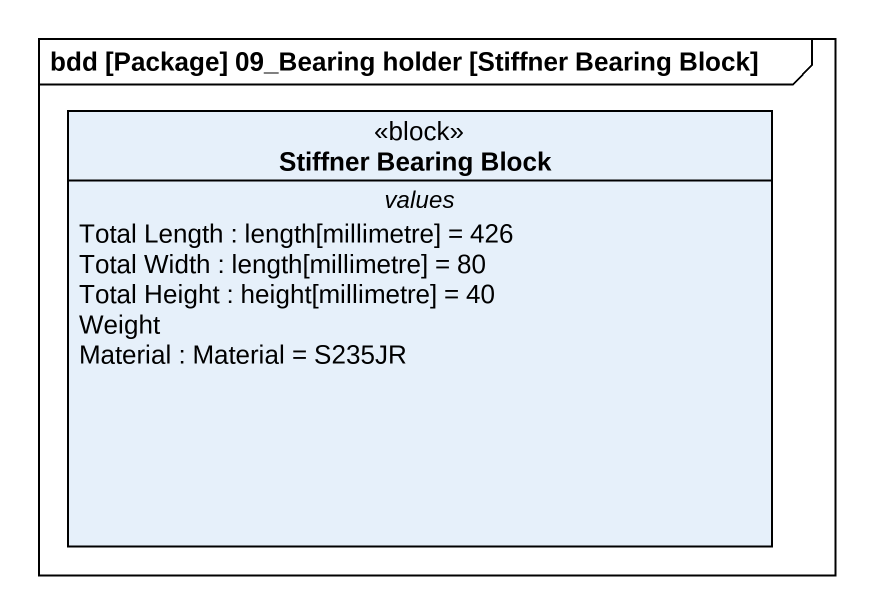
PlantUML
@startuml
mainframe bdd [Package] 09_Bearing holder [Stiffner Bearing Block]
hide circle
hide empty members
class "Stiffner Bearing Block" as Stiffner_Bearing_Block <<block>> {
  -- values --
  Total Length : length[millimetre] = 426
  Total Width : length[millimetre] = 80
  Total Height : height[millimetre] = 40
  Weight
  Material : Material = S235JR
}
@enduml
